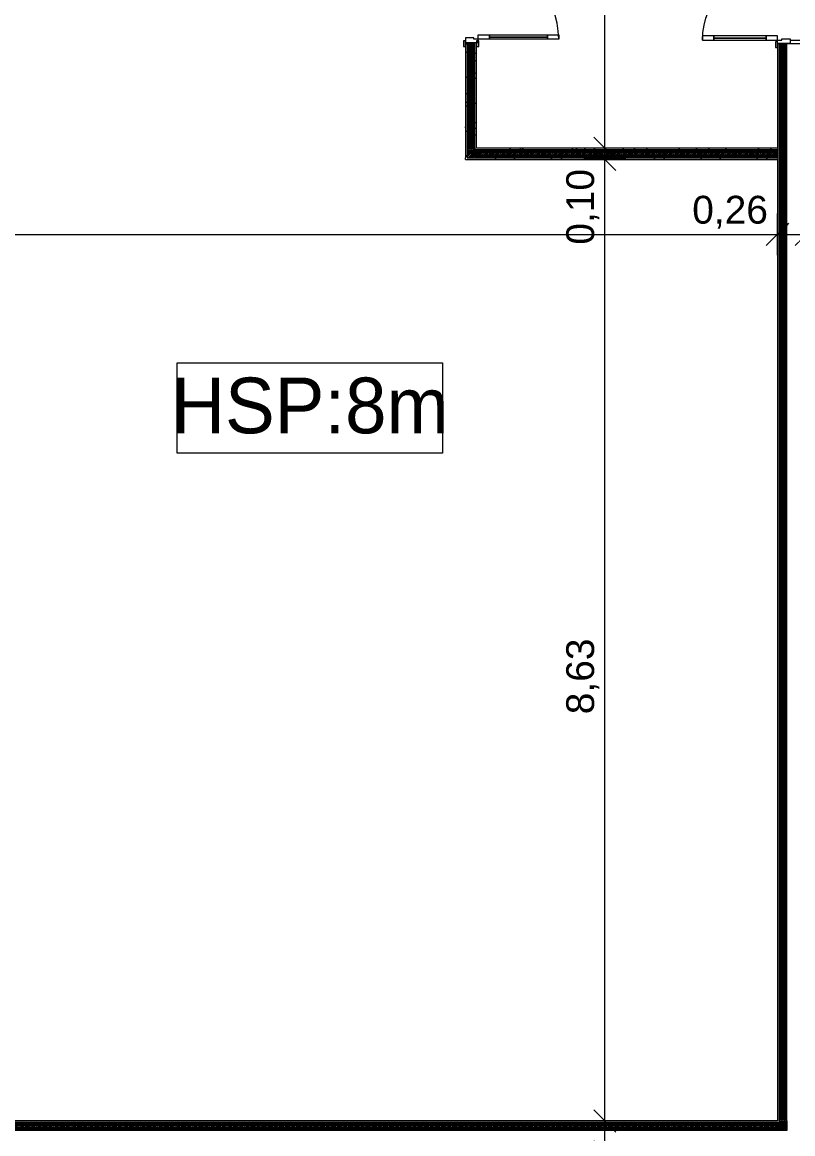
# Model space of a CAD drawing. Header units: millimetres. Extents: x 141848 to 1648660, y -821378 to -151356.
# Drawn here: x 397217 to 404133, y -206011 to -196031 of the extents above; entities that cross this region are included whole.
import ezdxf

# ---------------------------------------------------------------- set-up
doc = ezdxf.new("R2010")
doc.units = ezdxf.units.MM
doc.header["$MEASUREMENT"] = 0
doc.linetypes.add('Wipeout_Contour', pattern=[1000, 0, -1000])
for name, color, linetype in [('Cotations - 1_100', 7, 'Continuous'), ('Hachure', 7, 'Continuous'), ('Portes ARCHICAD', 7, 'Continuous'), ('Structure - Murs extérieurs', 7, 'Continuous')]:
    doc.layers.add(name, color=color, linetype=linetype)
doc.styles.add('STYLE_GENERE_1', font='')
doc.styles.add('STYLE_GENERE_2', font='')
doc.styles.get('STYLE_GENERE_1').set_extended_font_data('Agency FB')
doc.styles.get('STYLE_GENERE_2').set_extended_font_data('Arial')
doc.dimstyles.new('STYLE_GENERE__1', dxfattribs={"dimtxt": 250, "dimasz": 190, "dimexe": 1.25, "dimexo": 0.625, "dimgap": 0, "dimtad": 1, "dimlfac": 0.001, "dimtxsty": 'STYLE_GENERE_2', "dimblk": 'ARROWHEAD_6', "dimblk1": 'ARROWHEAD_6', "dimblk2": 'ARROWHEAD_6', "dimcen": 2.5, "dimse1": 1, "dimse2": 1, "dimclrd": 7, "dimclre": 7, "dimclrt": 7, "dimazin": 3, "dimtfac": 1, "dimtmove": 0, "dimatfit": 3})
doc.dimstyles.new('STYLE_GENERE__2', dxfattribs={"dimtxt": 250, "dimasz": 190, "dimexe": 1.25, "dimexo": 0.625, "dimgap": 0, "dimtad": 1, "dimlfac": 0.001, "dimtxsty": 'STYLE_GENERE_2', "dimblk": 'ARROWHEAD_6', "dimblk1": 'ARROWHEAD_6', "dimblk2": 'ARROWHEAD_6', "dimcen": 2.5, "dimse1": 1, "dimse2": 1, "dimclrd": 7, "dimclre": 7, "dimclrt": 7, "dimazin": 3, "dimtfac": 1, "dimtmove": 0, "dimatfit": 3})
pattern_1 = [(45, (0, 0), (-7.07106781, 7.07106781), [])]
pattern_2 = [(45, (0, 175), (-55.684659, 55.684659), [0, -52.5, 0, -78.75]), (110, (175, 175), (74.000794, 26.934086), [0, -38.5, 0, -66.5])]

# ---------------------------------------------------------------- blocks, each defined once
blk = doc.blocks.new('Porte double 25')
at = {"layer": 'Portes ARCHICAD', "color": 7, "linetype": 'Continuous', "lineweight": 5}
for p, q in [((-672, 672), (-672, 572)), ((-632, 672), (-672, 672)), ((-632, 572), (-632, 672)), ((632, 572), (632, 672)), ((632, 672), (672, 672)), ((672, 672), (672, 572)), ((-672, 572), (-632, 572)), ((-652, 572), (-652, 100)), ((672, 572), (632, 572)), ((652, 572), (652, 100)), ((-632, 100), (-672, 100)), ((-672, 100), (-672, 0)), ((-632, 0), (-632, 100)), ((632, 0), (632, 100)), ((632, 100), (672, 100)), ((672, 100), (672, 0)), ((-737, 0), (-737, 19)), ((-737, 19), (-687, 19)), ((-687, 0), (-737, 0)), ((-700, 0), (-737, 0)), ((-700, 0), (-737, 0)), ((-672, 0), (-700, 0)), ((-700, 0), (-700, -115)), ((-700, 0), (-700, -15)), ((-700, 0), (-700, -15)), ((-687, 19), (-687, 0)), ((-672, -40), (-672, 0)), ((-672, 0), (-632, 0)), ((672, 0), (632, 0)), ((700, 0), (672, 0)), ((672, 0), (672, -40)), ((687, 19), (737, 19)), ((687, 0), (687, 19)), ((737, 0), (687, 0)), ((700, -115), (700, 0)), ((700, 0), (700, -15)), ((700, 0), (700, -15)), ((700, 0), (737, 0)), ((700, 0), (737, 0)), ((737, 19), (737, 0)), ((-700, -15), (-700, -85)), ((-700, -15), (-700, -85)), ((-700, -85), (-700, -115)), ((-700, -85), (-700, -115)), ((-660, -40), (-672, -40)), ((-660, -115), (-660, -40)), ((672, -40), (660, -40)), ((660, -40), (660, -115)), ((700, -15), (700, -85)), ((700, -15), (700, -85)), ((700, -85), (700, -115)), ((700, -85), (700, -115)), ((-700, -280), (-700, -115)), ((-700, -115), (-675, -115)), ((-700, -115), (-660, -115)), ((-700, -115), (-700, -195)), ((-700, -115), (-700, -195)), ((-700, -195), (-700, -265)), ((-700, -195), (-700, -265)), ((-675, -115), (-675, -280)), ((660, -115), (700, -115)), ((675, -280), (675, -115)), ((675, -115), (700, -115)), ((700, -115), (700, -280)), ((700, -115), (700, -195)), ((700, -115), (700, -195)), ((700, -195), (700, -265)), ((700, -195), (700, -265)), ((-737, -299), (-737, -280)), ((-737, -280), (-687, -280)), ((-700, -280), (-737, -280)), ((-700, -280), (-737, -280)), ((-687, -299), (-737, -299)), ((-700, -265), (-700, -280)), ((-700, -265), (-700, -280)), ((-675, -280), (-700, -280)), ((-687, -280), (-687, -299)), ((700, -280), (675, -280)), ((687, -280), (737, -280)), ((687, -299), (687, -280)), ((737, -299), (687, -299)), ((700, -265), (700, -280)), ((700, -265), (700, -280)), ((700, -280), (737, -280)), ((700, -280), (737, -280)), ((737, -280), (737, -299))]:
    blk.add_line(p, q, dxfattribs=at)
at = {"layer": 'Portes ARCHICAD', "color": 7, "linetype": 'Continuous', "lineweight": 5, "flags": 128}
for points in [[(-672, 572), (-672, 100), (-652, 100), (-652, 572)], [(-652, 572), (-652, 100), (-632, 100), (-632, 572)], [(652, 572), (652, 100), (632, 100), (632, 572)], [(672, 572), (672, 100), (652, 100), (652, 572)]]:
    blk.add_lwpolyline(points, close=True, dxfattribs=at)
at = {"layer": 'Portes ARCHICAD', "color": 7, "linetype": 'Continuous', "lineweight": 5}
for centre, start, end in [((-672, 0), 0, 90), ((672, 0), 90, 180)]:
    blk.add_arc(centre, 672, start, end, dxfattribs=at)
blk = doc.blocks.new('Mur_182_2', base_point=(404275.6, -188434))
at = {"color": 254, "linetype": 'Wipeout_Contour', "lineweight": 0, "ltscale": 1814261.810842272}
blk.add_wipeout([(404080.6, -205910.6), (404190.6, -205910.6), (404190.6, -205895.6), (404080.6, -205895.6)], dxfattribs=at)
at = {"color": 254, "linetype": 'Wipeout_Contour', "lineweight": 0, "ltscale": 1813941.049600499}
blk.add_wipeout([(404010.6, -205910.6), (404080.6, -205910.6), (404080.6, -205895.6), (404010.6, -205895.6)], dxfattribs=at)
at = {"linetype": 'Continuous', "lineweight": 5, "true_color": 0x5f5f5f}
h = blk.add_hatch(dxfattribs=at)
h.set_pattern_fill('Briques_terre_cuite__int_94', color=251, style=0, pattern_type=2)
h.set_pattern_definition(pattern_1)
h.paths.add_polyline_path([(404010.6, -205910.6), (404080.6, -205910.6), (404080.6, -205895.6), (404010.6, -205895.6)])
at = {"color": 254, "linetype": 'Wipeout_Contour', "lineweight": 0, "ltscale": 1805155.500878214}
blk.add_wipeout([(403995.6, -205895.6), (404010.6, -205895.6), (404010.6, -196221), (403995.6, -196221)], dxfattribs=at)
at = {"color": 254, "linetype": 'Wipeout_Contour', "lineweight": 0, "ltscale": 1814338.995442207}
blk.add_wipeout([(404080.6, -205980.6), (404190.6, -205980.6), (404190.6, -205910.6), (404080.6, -205910.6)], dxfattribs=at)
at = {"linetype": 'Continuous', "lineweight": 5, "true_color": 0x5f5f5f}
h = blk.add_hatch(dxfattribs=at)
h.set_pattern_fill('Enduit_0002', color=251, style=0, pattern_type=2)
h.set_pattern_definition(pattern_2)
h.paths.add_polyline_path([(403995.6, -205895.6), (404010.6, -205895.6), (404010.6, -196221), (403995.6, -196221)])
at = {"color": 254, "linetype": 'Wipeout_Contour', "lineweight": 0, "ltscale": 1805629.996682426}
blk.add_wipeout([(404080.6, -196221), (404080.6, -205895.6), (404190.6, -205895.6), (404190.6, -196221)], dxfattribs=at)
at = {"color": 254, "linetype": 'Wipeout_Contour', "lineweight": 0, "ltscale": 1805307.694370486}
blk.add_wipeout([(404010.6, -196221), (404010.6, -205895.6), (404080.6, -205895.6), (404080.6, -196221)], dxfattribs=at)
at = {"linetype": 'Continuous', "lineweight": 5, "true_color": 0x5f5f5f}
h = blk.add_hatch(dxfattribs=at)
h.set_pattern_fill('Briques_terre_cuite__int_94', color=251, style=0, pattern_type=2)
h.set_pattern_definition(pattern_1)
h.paths.add_polyline_path([(404010.6, -196221), (404010.6, -205895.6), (404080.6, -205895.6), (404080.6, -196221)])
at = {"color": 7, "linetype": 'Continuous', "lineweight": 5}
for p, q in [((403995.6, -196221), (403995.6, -196258)), ((403995.6, -196221), (404010.6, -196221)), ((404010.6, -196221), (404010.6, -205895.6)), ((404010.6, -196221), (404080.6, -196221)), ((404080.6, -205895.6), (404080.6, -196221)), ((404080.6, -196221), (404110.6, -196221)), ((404110.6, -196221), (404190.6, -196221)), ((404010.6, -205895.6), (404010.6, -205910.6)), ((404080.6, -205895.6), (404080.6, -205910.6)), ((404080.6, -205910.6), (404080.6, -205980.6))]:
    blk.add_line(p, q, dxfattribs=at)
at = {"color": 7, "linetype": 'Continuous', "lineweight": 5, "flags": 128}
blk.add_lwpolyline([(403995.6, -196221), (403995.6, -205895.6)], dxfattribs=at)
at = {"layer": 'Portes ARCHICAD', "color": 7, "linetype": 'Continuous', "lineweight": 5, "xscale": -1, "zscale": 1000, "rotation": 90}
blk.add_blockref('Porte double 25', (403995.6, -195521), dxfattribs=at)
blk = doc.blocks.new('Mur_194_2', base_point=(396575.1, -205895.6))
at = {"color": 254, "linetype": 'Wipeout_Contour', "lineweight": 0, "ltscale": 1813789.583810925}
blk.add_wipeout([(403995.6, -205910.6), (404010.6, -205910.6), (404010.6, -205895.6), (403995.6, -205895.6)], dxfattribs=at)
at = {"linetype": 'Continuous', "lineweight": 5, "true_color": 0x5f5f5f}
h = blk.add_hatch(dxfattribs=at)
h.set_pattern_fill('Enduit_0002', color=251, style=0, pattern_type=2)
h.set_pattern_definition(pattern_2)
h.paths.add_polyline_path([(403995.6, -205910.6), (404010.6, -205910.6), (404010.6, -205895.6), (403995.6, -205895.6)])
at = {"color": 254, "linetype": 'Wipeout_Contour', "lineweight": 0, "ltscale": 1800592.239460326}
blk.add_wipeout([(396590.1, -205910.6), (403995.6, -205910.6), (403995.6, -205895.6), (396590.1, -205895.6)], dxfattribs=at)
at = {"linetype": 'Continuous', "lineweight": 5, "true_color": 0x5f5f5f}
h = blk.add_hatch(dxfattribs=at)
h.set_pattern_fill('Enduit_0002', color=251, style=0, pattern_type=2)
h.set_pattern_definition(pattern_2)
h.paths.add_polyline_path([(396590.1, -205910.6), (403995.6, -205910.6), (403995.6, -205895.6), (396590.1, -205895.6)])
at = {"color": 254, "linetype": 'Wipeout_Contour', "lineweight": 0, "ltscale": 1814018.247847583}
blk.add_wipeout([(404010.6, -205980.6), (404080.6, -205980.6), (404080.6, -205910.6), (404010.6, -205910.6)], dxfattribs=at)
at = {"linetype": 'Continuous', "lineweight": 5, "true_color": 0x5f5f5f}
h = blk.add_hatch(dxfattribs=at)
h.set_pattern_fill('Briques_terre_cuite__int_94', color=251, style=0, pattern_type=2)
h.set_pattern_definition(pattern_1)
h.paths.add_polyline_path([(404010.6, -205980.6), (404080.6, -205980.6), (404080.6, -205910.6), (404010.6, -205910.6)])
at = {"color": 254, "linetype": 'Wipeout_Contour', "lineweight": 0, "ltscale": 1800820.990453616}
blk.add_wipeout([(396660.1, -205980.6), (404010.6, -205980.6), (404010.6, -205910.6), (396660.1, -205910.6)], dxfattribs=at)
at = {"color": 254, "linetype": 'Wipeout_Contour', "lineweight": 0, "ltscale": 1814502.484488957}
blk.add_wipeout([(404080.6, -206090.6), (404190.6, -206090.6), (404190.6, -205980.6), (404080.6, -205980.6)], dxfattribs=at)
at = {"linetype": 'Continuous', "lineweight": 5, "true_color": 0x5f5f5f}
h = blk.add_hatch(dxfattribs=at)
h.set_pattern_fill('Briques_terre_cuite__int_94', color=251, style=0, pattern_type=2)
h.set_pattern_definition(pattern_1)
h.paths.add_polyline_path([(396660.1, -205980.6), (404010.6, -205980.6), (404010.6, -205910.6), (396660.1, -205910.6)])
at = {"color": 7, "linetype": 'Continuous', "lineweight": 5}
for p, q in [((404010.6, -205910.6), (396660.1, -205910.6)), ((404010.6, -205895.6), (404010.6, -205910.6))]:
    blk.add_line(p, q, dxfattribs=at)
at = {"color": 7, "linetype": 'Continuous', "lineweight": 5, "flags": 128}
blk.add_lwpolyline([(403995.6, -205895.6), (396575.1, -205895.6)], dxfattribs=at)
at = {"color": 254, "linetype": 'Wipeout_Contour', "lineweight": 0, "ltscale": 1801305.67495809}
blk.add_wipeout([(396770.1, -206090.6), (404080.6, -206090.6), (404080.6, -205980.6), (396770.1, -205980.6)], dxfattribs=at)
at = {"color": 7, "linetype": 'Continuous', "lineweight": 5}
for p, q in [((404080.6, -205980.6), (396770.1, -205980.6)), ((404080.6, -205910.6), (404080.6, -205980.6))]:
    blk.add_line(p, q, dxfattribs=at)
blk = doc.blocks.new('Mur_303_2', base_point=(401210.3, -197248.2))
at = {"color": 254, "linetype": 'Wipeout_Contour', "lineweight": 0, "ltscale": 1341322.895312125}
blk.add_wipeout([(401280.3, -197163.2), (401280.3, -197178.2), (401295.3, -197163.2)], dxfattribs=at).dxf.layer = 'Structure - Murs extérieurs'
at = {"color": 254, "linetype": 'Wipeout_Contour', "lineweight": 0, "ltscale": 1341206.523924969}
blk.add_wipeout([(401195.3, -197248.2), (401195.3, -197263.2), (401210.3, -197248.2)], dxfattribs=at).dxf.layer = 'Structure - Murs extérieurs'
at = {"layer": 'Structure - Murs extérieurs', "linetype": 'Continuous', "lineweight": 5, "true_color": 0x5f5f5f}
h = blk.add_hatch(dxfattribs=at)
h.set_pattern_fill('Enduit_0002', color=251, style=0, pattern_type=2)
h.set_pattern_definition(pattern_2)
h.paths.add_polyline_path([(401280.3, -197163.2), (401280.3, -197178.2), (401295.3, -197163.2)])
h = blk.add_hatch(dxfattribs=at)
h.set_pattern_fill('Enduit_0002', color=251, style=0, pattern_type=2)
h.set_pattern_definition(pattern_2)
h.paths.add_polyline_path([(401195.3, -197248.2), (401195.3, -197263.2), (401210.3, -197248.2)])
at = {"color": 254, "linetype": 'Wipeout_Contour', "lineweight": 0, "ltscale": 1341227.893368305}
blk.add_wipeout([(401210.3, -197178.2), (401210.3, -197248.2), (401280.3, -197178.2)], dxfattribs=at).dxf.layer = 'Structure - Murs extérieurs'
at = {"layer": 'Structure - Murs extérieurs', "linetype": 'Continuous', "lineweight": 5, "true_color": 0x5f5f5f}
h = blk.add_hatch(dxfattribs=at)
h.set_pattern_fill('Briques_terre_cuite__int_94', color=251, style=0, pattern_type=2)
h.set_pattern_definition(pattern_1)
h.paths.add_polyline_path([(401210.3, -197178.2), (401210.3, -197248.2), (401280.3, -197178.2)])
at = {"color": 254, "linetype": 'Wipeout_Contour', "lineweight": 0, "ltscale": 1341342.51630449}
blk.add_wipeout([(401295.3, -197163.2), (401280.3, -197178.2), (401295.3, -197178.2)], dxfattribs=at).dxf.layer = 'Structure - Murs extérieurs'
at = {"color": 254, "linetype": 'Wipeout_Contour', "lineweight": 0, "ltscale": 1341226.146999996}
blk.add_wipeout([(401210.3, -197248.2), (401195.3, -197263.2), (401210.3, -197263.2)], dxfattribs=at).dxf.layer = 'Structure - Murs extérieurs'
at = {"layer": 'Structure - Murs extérieurs', "linetype": 'Continuous', "lineweight": 5, "true_color": 0x5f5f5f}
h = blk.add_hatch(dxfattribs=at)
h.set_pattern_fill('Enduit_0002', color=251, style=0, pattern_type=2)
h.set_pattern_definition(pattern_2)
h.paths.add_polyline_path([(401295.3, -197163.2), (401280.3, -197178.2), (401295.3, -197178.2)])
h = blk.add_hatch(dxfattribs=at)
h.set_pattern_fill('Enduit_0002', color=251, style=0, pattern_type=2)
h.set_pattern_definition(pattern_2)
h.paths.add_polyline_path([(401210.3, -197248.2), (401195.3, -197263.2), (401210.3, -197263.2)])
at = {"color": 254, "linetype": 'Wipeout_Contour', "lineweight": 0, "ltscale": 1793320.749400864}
blk.add_wipeout([(401295.3, -197178.2), (403995.6, -197178.2), (403995.6, -197163.2), (401295.3, -197163.2)], dxfattribs=at).dxf.layer = 'Structure - Murs extérieurs'
at = {"color": 254, "linetype": 'Wipeout_Contour', "lineweight": 0, "ltscale": 1793317.742999885}
blk.add_wipeout([(401210.3, -197263.2), (403995.6, -197263.2), (403995.6, -197248.2), (401210.3, -197248.2)], dxfattribs=at).dxf.layer = 'Structure - Murs extérieurs'
at = {"layer": 'Structure - Murs extérieurs', "linetype": 'Continuous', "lineweight": 5, "true_color": 0x5f5f5f}
h = blk.add_hatch(dxfattribs=at)
h.set_pattern_fill('Enduit_0002', color=251, style=0, pattern_type=2)
h.set_pattern_definition(pattern_2)
h.paths.add_polyline_path([(401295.3, -197178.2), (403995.6, -197178.2), (403995.6, -197163.2), (401295.3, -197163.2)])
h = blk.add_hatch(dxfattribs=at)
h.set_pattern_fill('Enduit_0002', color=251, style=0, pattern_type=2)
h.set_pattern_definition(pattern_2)
h.paths.add_polyline_path([(401210.3, -197263.2), (403995.6, -197263.2), (403995.6, -197248.2), (401210.3, -197248.2)])
at = {"color": 254, "linetype": 'Wipeout_Contour', "lineweight": 0, "ltscale": 1341321.136158467}
blk.add_wipeout([(401280.3, -197178.2), (401210.3, -197248.2), (401280.3, -197248.2)], dxfattribs=at).dxf.layer = 'Structure - Murs extérieurs'
at = {"layer": 'Structure - Murs extérieurs', "linetype": 'Continuous', "lineweight": 5, "true_color": 0x5f5f5f}
h = blk.add_hatch(dxfattribs=at)
h.set_pattern_fill('Briques_terre_cuite__int_94', color=251, style=0, pattern_type=2)
h.set_pattern_definition(pattern_1)
h.paths.add_polyline_path([(401280.3, -197178.2), (401210.3, -197248.2), (401280.3, -197248.2)])
at = {"layer": 'Structure - Murs extérieurs', "color": 7, "linetype": 'Continuous', "lineweight": 5}
blk.add_line((401210.3, -197178.2), (401210.3, -197248.2), dxfattribs=at)
at = {"layer": 'Structure - Murs extérieurs', "color": 7, "linetype": 'Continuous', "lineweight": 5, "flags": 128}
blk.add_lwpolyline([(401195.3, -197263.2), (401195.3, -197248.2)], dxfattribs=at)
at = {"color": 254, "linetype": 'Wipeout_Contour', "lineweight": 0, "ltscale": 1793368.600576322}
blk.add_wipeout([(401280.3, -197248.2), (403995.6, -197248.2), (403995.6, -197178.2), (401280.3, -197178.2)], dxfattribs=at).dxf.layer = 'Structure - Murs extérieurs'
at = {"layer": 'Structure - Murs extérieurs', "linetype": 'Continuous', "lineweight": 5, "true_color": 0x5f5f5f}
h = blk.add_hatch(dxfattribs=at)
h.set_pattern_fill('Briques_terre_cuite__int_94', color=251, style=0, pattern_type=2)
h.set_pattern_definition(pattern_1)
h.paths.add_polyline_path([(401280.3, -197248.2), (403995.6, -197248.2), (403995.6, -197178.2), (401280.3, -197178.2)])
at = {"layer": 'Structure - Murs extérieurs', "color": 7, "linetype": 'Continuous', "lineweight": 5}
for p, q in [((401280.3, -197163.2), (401280.3, -197178.2)), ((403995.6, -197178.2), (401280.3, -197178.2)), ((401210.3, -197248.2), (401280.3, -197248.2)), ((401280.3, -197248.2), (403995.6, -197248.2))]:
    blk.add_line(p, q, dxfattribs=at)
at = {"layer": 'Structure - Murs extérieurs', "color": 7, "linetype": 'Continuous', "lineweight": 5, "flags": 128}
for points in [[(403995.6, -197163.2), (401295.3, -197163.2)], [(401195.3, -197263.2), (403995.6, -197263.2)]]:
    blk.add_lwpolyline(points, dxfattribs=at)
blk = doc.blocks.new('Porte double 25_6')
at = {"layer": 'Portes ARCHICAD', "color": 7, "linetype": 'Continuous', "lineweight": 5}
for p, q in [((-722, 722), (-722, 622)), ((-682, 722), (-722, 722)), ((-682, 622), (-682, 722)), ((682, 622), (682, 722)), ((682, 722), (722, 722)), ((722, 722), (722, 622)), ((-722, 622), (-682, 622)), ((-702, 622), (-702, 100)), ((722, 622), (682, 622)), ((702, 622), (702, 100)), ((-682, 100), (-722, 100)), ((-722, 100), (-722, 0)), ((-682, 0), (-682, 100)), ((682, 0), (682, 100)), ((682, 100), (722, 100)), ((722, 100), (722, 0)), ((-737, 4), (-787, 4)), ((-787, 4), (-787, -15)), ((-722, 0), (-750, 0)), ((-750, 0), (-750, -115)), ((-737, -15), (-737, 4)), ((-722, -40), (-722, 0)), ((-722, 0), (-682, 0)), ((722, 0), (682, 0)), ((750, 0), (722, 0)), ((722, 0), (722, -40)), ((787, 4), (737, 4)), ((737, 4), (737, -15)), ((750, -115), (750, 0)), ((787, -15), (787, 4)), ((-787, -15), (-737, -15)), ((-750, -15), (-787, -15)), ((-750, -15), (-787, -15)), ((-750, -30), (-750, -15)), ((-750, -30), (-750, -15)), ((-750, -100), (-750, -30)), ((-750, -100), (-750, -30)), ((-710, -40), (-722, -40)), ((-710, -115), (-710, -40)), ((722, -40), (710, -40)), ((710, -40), (710, -115)), ((737, -15), (787, -15)), ((750, -30), (750, -15)), ((750, -30), (750, -15)), ((750, -15), (787, -15)), ((750, -15), (787, -15)), ((750, -100), (750, -30)), ((750, -100), (750, -30)), ((-737, -115), (-787, -115)), ((-787, -115), (-787, -134)), ((-750, -115), (-787, -115)), ((-750, -115), (-787, -115)), ((-787, -134), (-737, -134)), ((-750, -115), (-750, -100)), ((-750, -115), (-750, -100)), ((-750, -115), (-710, -115)), ((-737, -134), (-737, -115)), ((710, -115), (750, -115)), ((787, -115), (737, -115)), ((737, -115), (737, -134)), ((737, -134), (787, -134)), ((750, -115), (750, -100)), ((750, -115), (750, -100)), ((750, -115), (787, -115)), ((750, -115), (787, -115)), ((787, -134), (787, -115))]:
    blk.add_line(p, q, dxfattribs=at)
at = {"layer": 'Portes ARCHICAD', "color": 7, "linetype": 'Continuous', "lineweight": 5, "flags": 128}
for points in [[(-722, 622), (-722, 100), (-702, 100), (-702, 622)], [(-702, 622), (-702, 100), (-682, 100), (-682, 622)], [(702, 622), (702, 100), (682, 100), (682, 622)], [(722, 622), (722, 100), (702, 100), (702, 622)]]:
    blk.add_lwpolyline(points, close=True, dxfattribs=at)
at = {"layer": 'Portes ARCHICAD', "color": 7, "linetype": 'Continuous', "lineweight": 5}
for centre, start, end in [((-722, 0), 0, 90), ((722, 0), 90, 180)]:
    blk.add_arc(centre, 722, start, end, dxfattribs=at)
blk = doc.blocks.new('Mur_305_2', base_point=(401210.3, -193676.5))
at = {"color": 254, "linetype": 'Wipeout_Contour', "lineweight": 0, "ltscale": 1782920.781502402}
blk.add_wipeout([(401210.3, -193676.5), (401195.3, -193676.5), (401195.3, -194712.5), (401210.3, -194712.5)], dxfattribs=at).dxf.layer = 'Structure - Murs extérieurs'
at = {"color": 254, "linetype": 'Wipeout_Contour', "lineweight": 0, "ltscale": 1783300.727872899}
blk.add_wipeout([(401280.3, -193761.5), (401280.3, -194712.5), (401295.3, -194712.5), (401295.3, -193761.5)], dxfattribs=at).dxf.layer = 'Structure - Murs extérieurs'
at = {"color": 254, "linetype": 'Wipeout_Contour', "lineweight": 0, "ltscale": 1787363.277177123}
blk.add_wipeout([(401195.3, -197248.2), (401210.3, -197248.2), (401210.3, -196212.5), (401195.3, -196212.5)], dxfattribs=at).dxf.layer = 'Structure - Murs extérieurs'
at = {"color": 254, "linetype": 'Wipeout_Contour', "lineweight": 0, "ltscale": 1787593.578841017}
blk.add_wipeout([(401280.3, -197163.2), (401295.3, -197163.2), (401295.3, -196212.5), (401280.3, -196212.5)], dxfattribs=at).dxf.layer = 'Structure - Murs extérieurs'
at = {"layer": 'Structure - Murs extérieurs', "linetype": 'Continuous', "lineweight": 5, "true_color": 0x5f5f5f}
h = blk.add_hatch(dxfattribs=at)
h.set_pattern_fill('Enduit_0002', color=251, style=0, pattern_type=2)
h.set_pattern_definition(pattern_2)
h.paths.add_polyline_path([(401210.3, -193676.5), (401195.3, -193676.5), (401195.3, -194712.5), (401210.3, -194712.5)])
h = blk.add_hatch(dxfattribs=at)
h.set_pattern_fill('Enduit_0002', color=251, style=0, pattern_type=2)
h.set_pattern_definition(pattern_2)
h.paths.add_polyline_path([(401280.3, -193761.5), (401280.3, -194712.5), (401295.3, -194712.5), (401295.3, -193761.5)])
h = blk.add_hatch(dxfattribs=at)
h.set_pattern_fill('Enduit_0002', color=251, style=0, pattern_type=2)
h.set_pattern_definition(pattern_2)
h.paths.add_polyline_path([(401195.3, -197248.2), (401210.3, -197248.2), (401210.3, -196212.5), (401195.3, -196212.5)])
h = blk.add_hatch(dxfattribs=at)
h.set_pattern_fill('Enduit_0002', color=251, style=0, pattern_type=2)
h.set_pattern_definition(pattern_2)
h.paths.add_polyline_path([(401280.3, -197163.2), (401295.3, -197163.2), (401295.3, -196212.5), (401280.3, -196212.5)])
at = {"color": 254, "linetype": 'Wipeout_Contour', "lineweight": 0, "ltscale": 1783134.668074287}
blk.add_wipeout([(401210.3, -193746.5), (401210.3, -194712.5), (401280.3, -194712.5), (401280.3, -193746.5)], dxfattribs=at).dxf.layer = 'Structure - Murs extérieurs'
at = {"color": 254, "linetype": 'Wipeout_Contour', "lineweight": 0, "ltscale": 1787454.162487119}
blk.add_wipeout([(401210.3, -197178.2), (401280.3, -197178.2), (401280.3, -196212.5), (401210.3, -196212.5)], dxfattribs=at).dxf.layer = 'Structure - Murs extérieurs'
at = {"layer": 'Structure - Murs extérieurs', "linetype": 'Continuous', "lineweight": 5, "true_color": 0x5f5f5f}
h = blk.add_hatch(dxfattribs=at)
h.set_pattern_fill('Briques_terre_cuite__int_94', color=251, style=0, pattern_type=2)
h.set_pattern_definition(pattern_1)
h.paths.add_polyline_path([(401210.3, -193746.5), (401210.3, -194712.5), (401280.3, -194712.5), (401280.3, -193746.5)])
h = blk.add_hatch(dxfattribs=at)
h.set_pattern_fill('Briques_terre_cuite__int_94', color=251, style=0, pattern_type=2)
h.set_pattern_definition(pattern_1)
h.paths.add_polyline_path([(401210.3, -197178.2), (401280.3, -197178.2), (401280.3, -196212.5), (401210.3, -196212.5)])
at = {"layer": 'Structure - Murs extérieurs', "color": 7, "linetype": 'Continuous', "lineweight": 5}
for p, q in [((401210.3, -193676.5), (401210.3, -193746.5)), ((401210.3, -193746.5), (401210.3, -194712.5)), ((401280.3, -193746.5), (401280.3, -193761.5)), ((401280.3, -194712.5), (401280.3, -193761.5)), ((401195.3, -194712.5), (401195.3, -194675.5)), ((401195.3, -194712.5), (401210.3, -194712.5)), ((401210.3, -194712.5), (401280.3, -194712.5)), ((401280.3, -194712.5), (401295.3, -194712.5)), ((401295.3, -194712.5), (401295.3, -194675.5)), ((401195.3, -196212.5), (401195.3, -196249.5)), ((401195.3, -196212.5), (401210.3, -196212.5)), ((401210.3, -196212.5), (401210.3, -197178.2)), ((401210.3, -196212.5), (401280.3, -196212.5)), ((401280.3, -197163.2), (401280.3, -196212.5)), ((401280.3, -196212.5), (401295.3, -196212.5)), ((401295.3, -196212.5), (401295.3, -196249.5)), ((401210.3, -197178.2), (401210.3, -197248.2)), ((401280.3, -197163.2), (401280.3, -197178.2))]:
    blk.add_line(p, q, dxfattribs=at)
at = {"layer": 'Structure - Murs extérieurs', "color": 7, "linetype": 'Continuous', "lineweight": 5, "flags": 128}
for points in [[(401195.3, -193676.5), (401195.3, -194712.5)], [(401295.3, -194712.5), (401295.3, -193761.5)], [(401195.3, -196212.5), (401195.3, -197248.2)], [(401295.3, -197163.2), (401295.3, -196212.5)]]:
    blk.add_lwpolyline(points, dxfattribs=at)
at = {"layer": 'Portes ARCHICAD', "color": 7, "linetype": 'Continuous', "lineweight": 5, "zscale": 1000, "rotation": 270}
blk.add_blockref('Porte double 25_6', (401310.3, -195462.5), dxfattribs=at)
blk = doc.blocks.new('*D992')
at = {"layer": 'Cotations - 1_100', "color": 7, "linetype": 'Continuous', "lineweight": 5}
for p, q in [((381840.2, -198123.5), (381840.2, -197748.5)), ((403995.6, -198123.5), (403995.6, -197748.5)), ((381940.2, -197836), (381740.2, -198036)), ((404095.6, -197836), (403895.6, -198036)), ((381690.2, -197936), (381840.2, -197936)), ((381840.2, -197936), (403995.6, -197936))]:
    blk.add_line(p, q, dxfattribs=at)
at = {"layer": 'Cotations - 1_100', "color": 7, "lineweight": 5, "char_height": 250, "attachment_point": 7, "style": 'STYLE_GENERE_2'}
for s, insert in [('\\A1;{\\pql;\\fArial|b0|i0|c0|p38;22,16}', (392157.9, -197886)), ('\\A1;{\\pql;\\fArial|b0|i0|c0|p38;0,26}', (403230.4, -197886))]:
    blk.add_mtext(s, dxfattribs=dict(at, insert=insert))
blk = doc.blocks.new('ARROWHEAD_6')
at = {"color": 0, "linetype": 'Continuous', "lineweight": 0}
for p, q in [((0, 0), (-1, 0)), ((-0.5, -0.5), (0.5, 0.5))]:
    blk.add_line(p, q, dxfattribs=at)
blk = doc.blocks.new('*D993')
at = {"layer": 'Cotations - 1_100', "color": 7, "linetype": 'Continuous', "lineweight": 5}
for p, q in [((403995.6, -198123.5), (403995.6, -197748.5)), ((404255.1, -198123.5), (404255.1, -197748.5)), ((404095.6, -197836), (403895.6, -198036)), ((404355.1, -197836), (404155.1, -198036)), ((403995.6, -197936), (404255.1, -197936))]:
    blk.add_line(p, q, dxfattribs=at)
blk = doc.blocks.new('*D1021')
at = {"layer": 'Cotations - 1_100', "color": 7, "linetype": 'Continuous', "lineweight": 5}
for p, q in [((402346.2, -205795.6), (402546.2, -205995.6)), ((402633.7, -205895.6), (402258.7, -205895.6)), ((402446.2, -206175.6), (402446.2, -205895.6)), ((402346.2, -206075.6), (402546.2, -206275.6)), ((402633.7, -206175.6), (402258.7, -206175.6))]:
    blk.add_line(p, q, dxfattribs=at)
blk = doc.blocks.new('*D1022')
at = {"layer": 'Cotations - 1_100', "color": 7, "linetype": 'Continuous', "lineweight": 5}
for p, q in [((402546.2, -197363.2), (402346.2, -197163.2)), ((402633.7, -197263.2), (402258.7, -197263.2)), ((402446.2, -205895.6), (402446.2, -197263.2)), ((402346.2, -205795.6), (402546.2, -205995.6)), ((402633.7, -205895.6), (402258.7, -205895.6))]:
    blk.add_line(p, q, dxfattribs=at)
at = {"layer": 'Cotations - 1_100', "color": 7, "lineweight": 5, "char_height": 250, "attachment_point": 7, "rotation": 90, "style": 'STYLE_GENERE_2'}
for s, insert in [('\\A1;{\\pql;\\fArial|b0|i0|c0|p38;0,10}', (402396.2, -198028.3)), ('\\A1;{\\pql;\\fArial|b0|i0|c0|p38;8,63}', (402396.2, -202244.5))]:
    blk.add_mtext(s, dxfattribs=dict(at, insert=insert))
blk = doc.blocks.new('*D1023')
at = {"layer": 'Cotations - 1_100', "color": 7, "linetype": 'Continuous', "lineweight": 5}
for p, q in [((402346.2, -197063.2), (402546.2, -197263.2)), ((402633.7, -197163.2), (402258.7, -197163.2)), ((402546.2, -197363.2), (402346.2, -197163.2)), ((402446.2, -197263.2), (402446.2, -197163.2)), ((402633.7, -197263.2), (402258.7, -197263.2))]:
    blk.add_line(p, q, dxfattribs=at)
blk = doc.blocks.new('*D1024')
at = {"layer": 'Cotations - 1_100', "color": 7, "linetype": 'Continuous', "lineweight": 5}
for p, q in [((402546.2, -193861.5), (402346.2, -193661.5)), ((402633.7, -193761.5), (402258.7, -193761.5)), ((402446.2, -197163.2), (402446.2, -193761.5)), ((402346.2, -197063.2), (402546.2, -197263.2)), ((402633.7, -197163.2), (402258.7, -197163.2))]:
    blk.add_line(p, q, dxfattribs=at)
at = {"layer": 'Cotations - 1_100', "color": 7, "lineweight": 5, "char_height": 250, "attachment_point": 7, "rotation": 90, "style": 'STYLE_GENERE_2'}
for s, insert in [('\\A1;{\\pql;\\fArial|b0|i0|c0|p38;0,10}', (401946.2, -193858.8)), ('\\A1;{\\pql;\\fArial|b0|i0|c0|p38;3,40}', (402396.2, -195794.9))]:
    blk.add_mtext(s, dxfattribs=dict(at, insert=insert))

msp = doc.modelspace()

# ---------------------------------------------------------------- linework, layer by layer
at = {"layer": 'Hachure', "color": 7, "linetype": 'Continuous', "lineweight": 5, "flags": 128}
msp.add_lwpolyline([(398608.798, -199090.378), (400989.343, -199090.378), (400989.343, -199901.193), (398608.798, -199901.193)], close=True, dxfattribs=at)

# ---------------------------------------------------------------- block references
at = {"color": 7, "lineweight": 5}
msp.add_blockref('Mur_182_2', (404275.553, -188433.997), dxfattribs=at)

# ---------------------------------------------------------------- texts
at = {"layer": 'Hachure', "color": 250, "linetype": 'Continuous', "lineweight": 5, "true_color": 0x1f1f1f, "insert": (399799.071, -199475.513), "char_height": 500, "attachment_point": 5, "style": 'STYLE_GENERE_1'}
msp.add_mtext('\\A1;{\\pqc;\\fAgency FB|b0|i0|c0|p34;HSP:8m}', dxfattribs=at)

# ---------------------------------------------------------------- next in the draw order: block references
at = {"color": 7, "lineweight": 5}
msp.add_blockref('Mur_194_2', (396575.061, -205895.57), dxfattribs=at)
at = {"layer": 'Structure - Murs extérieurs', "color": 211, "lineweight": 5, "true_color": 0xfe55ff}
msp.add_blockref('Mur_303_2', (401210.289, -197248.159), dxfattribs=at)

# ---------------------------------------------------------------- next in the draw order: block references
msp.add_blockref('Mur_305_2', (401210.289, -193676.535), dxfattribs=at)

# ---------------------------------------------------------------- next in the draw order: dimensions: what is measured, and where the dimension line sits
at = {"layer": 'Cotations - 1_100', "color": 7, "linetype": 'Continuous', "lineweight": 5}
dim = msp.add_linear_dim(base=(404255.061, -197935.994), p1=(403995.553, -196220.957), p2=(404255.061, -200100.57), dimstyle='STYLE_GENERE__1', dxfattribs=at)
dim.commit()
dim.dimension.update_dxf_attribs({"geometry": '*D993', "text_midpoint": (403555.114, -197760.994), "dimtype": 160})
for base, p1, p2, picture, middle in [((402446.192, -197163.159), (402595.421, -197263.159), (402645.421, -197163.159), '*D1023', (402271.192, -197703.598)), ((402446.192, -205895.57), (403995.553, -206175.57), (403995.553, -205895.57), '*D1021', (402271.192, -206616.009))]:
    dim = msp.add_linear_dim(base=base, p1=p1, p2=p2, angle=90, dimstyle='STYLE_GENERE__2', dxfattribs=at)
    dim.commit()
    dim.dimension.update_dxf_attribs({"geometry": picture, "text_midpoint": middle, "dimtype": 160, "text_rotation": 90})

# ---------------------------------------------------------------- next in the draw order: dimensions: what is measured, and where the dimension line sits
dim = msp.add_linear_dim(base=(403995.553, -197935.994), p1=(381840.201, -188713.997), p2=(403995.553, -196220.957), dimstyle='STYLE_GENERE__1', dxfattribs=at)
dim.commit()
dim.dimension.update_dxf_attribs({"geometry": '*D992', "text_midpoint": (392577.877, -197760.994), "dimtype": 160})
for base, p1, p2, picture, middle in [((402446.192, -193761.535), (402645.421, -197163.159), (402645.421, -193761.535), '*D1024', (402271.192, -195470.213)), ((402446.192, -197263.159), (403995.553, -205895.57), (402595.421, -197263.159), '*D1022', (402271.192, -201919.803))]:
    dim = msp.add_linear_dim(base=base, p1=p1, p2=p2, angle=90, dimstyle='STYLE_GENERE__2', dxfattribs=at)
    dim.commit()
    dim.dimension.update_dxf_attribs({"geometry": picture, "text_midpoint": middle, "dimtype": 160, "text_rotation": 90})

doc.saveas('drawing.dxf')
